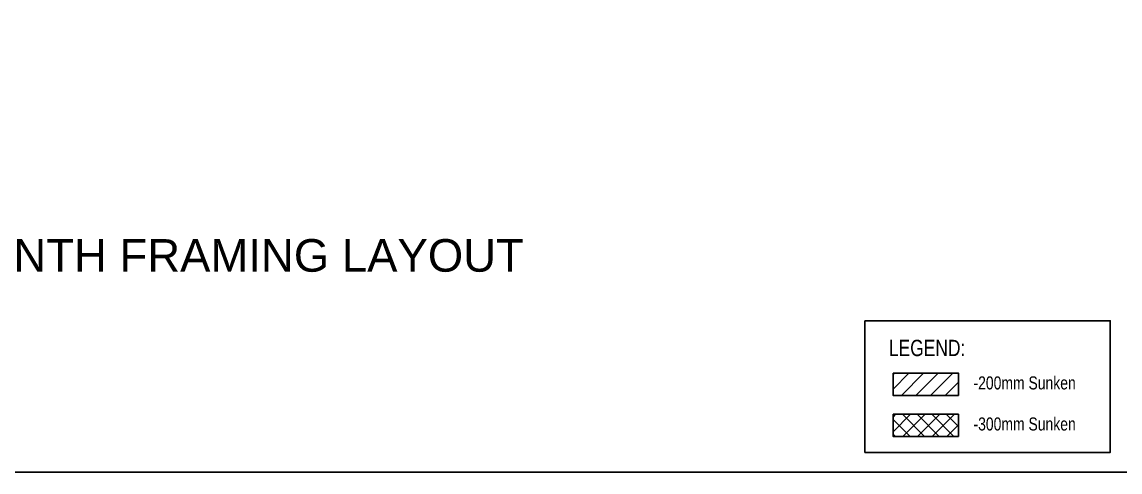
# Model space of a CAD drawing. Header units: millimetres. Extents: x -10000 to 124200, y -12045 to 23620.
# Drawn here: x 6541 to 23400, y -12045 to -5142 of the extents above; entities that cross this region are included whole.
import ezdxf

# ---------------------------------------------------------------- set-up
doc = ezdxf.new("R2010")
doc.units = ezdxf.units.MM
doc.header["$LTSCALE"] = 150
doc.layers.add('ad-Text', color=7, linetype='Continuous')
doc.layers.add('ad-Wall hatch', color=8, linetype='Continuous')
doc.styles.add('Centuary Gothic', font='GOTHIC.TTF', dxfattribs={"width": 0.8})
doc.styles.get("Standard").update_dxf_attribs({"font": 'arial.ttf'})

msp = doc.modelspace()

# ---------------------------------------------------------------- hatches: boundary and pattern name
at = {"layer": 'ad-Wall hatch'}
h = msp.add_hatch(dxfattribs=at)
h.set_pattern_fill('ANSI31', color=256, scale=50)
h.set_pattern_definition([(45, (-18605.96, -4391.69), (-112.2532, 112.2532), [])])
h.paths.add_polyline_path([(19915, -10528), (20919, -10528), (20919, -10869), (19915, -10869)])
h = msp.add_hatch(dxfattribs=at)
h.set_pattern_fill('ANSI37', color=256, scale=50)
h.set_pattern_definition([(45, (-18605.96, -4822.11), (-112.2532, 112.2532), []), (135, (-18605.96, -4822.11), (-112.2532, -112.2532), [])])
h.paths.add_polyline_path([(19915, -11158), (20919, -11158), (20919, -11499), (19915, -11499)])

# ---------------------------------------------------------------- linework, layer by layer
for points in [[(-10000, 23620), (23550, 23620), (23550, -12045), (-10000, -12045)], [(19483, -9725), (23250, -9725), (23250, -11745), (19483, -11745)], [(19915, -10528), (20919, -10528), (20919, -10869), (19915, -10869)], [(19915, -11158), (20919, -11158), (20919, -11499), (19915, -11499)]]:
    msp.add_lwpolyline(points, close=True)

# ---------------------------------------------------------------- texts
at = {"layer": 'ad-Text', "insert": (6775, -8795), "char_height": 500, "width": 15117.12, "attachment_point": 5}
msp.add_mtext('\\pxt25;1625_EAST VILLA PLINTH FRAMING LAYOUT', dxfattribs=at)
at = {"layer": 'ad-Text', "attachment_point": 1, "style": 'Centuary Gothic'}
for s, width, insert, char_height in [('LEGEND:', 137, (19851, -10017), 250), ('-200mm Sunken', 2397.54, (21150, -10578), 200), ('-300mm Sunken', 2397.54, (21150, -11208), 200)]:
    msp.add_mtext_dynamic_manual_height_columns(s, width=width, gutter_width=12.5, heights=[0], dxfattribs=dict(at, insert=insert, char_height=char_height))

doc.saveas('drawing.dxf')
